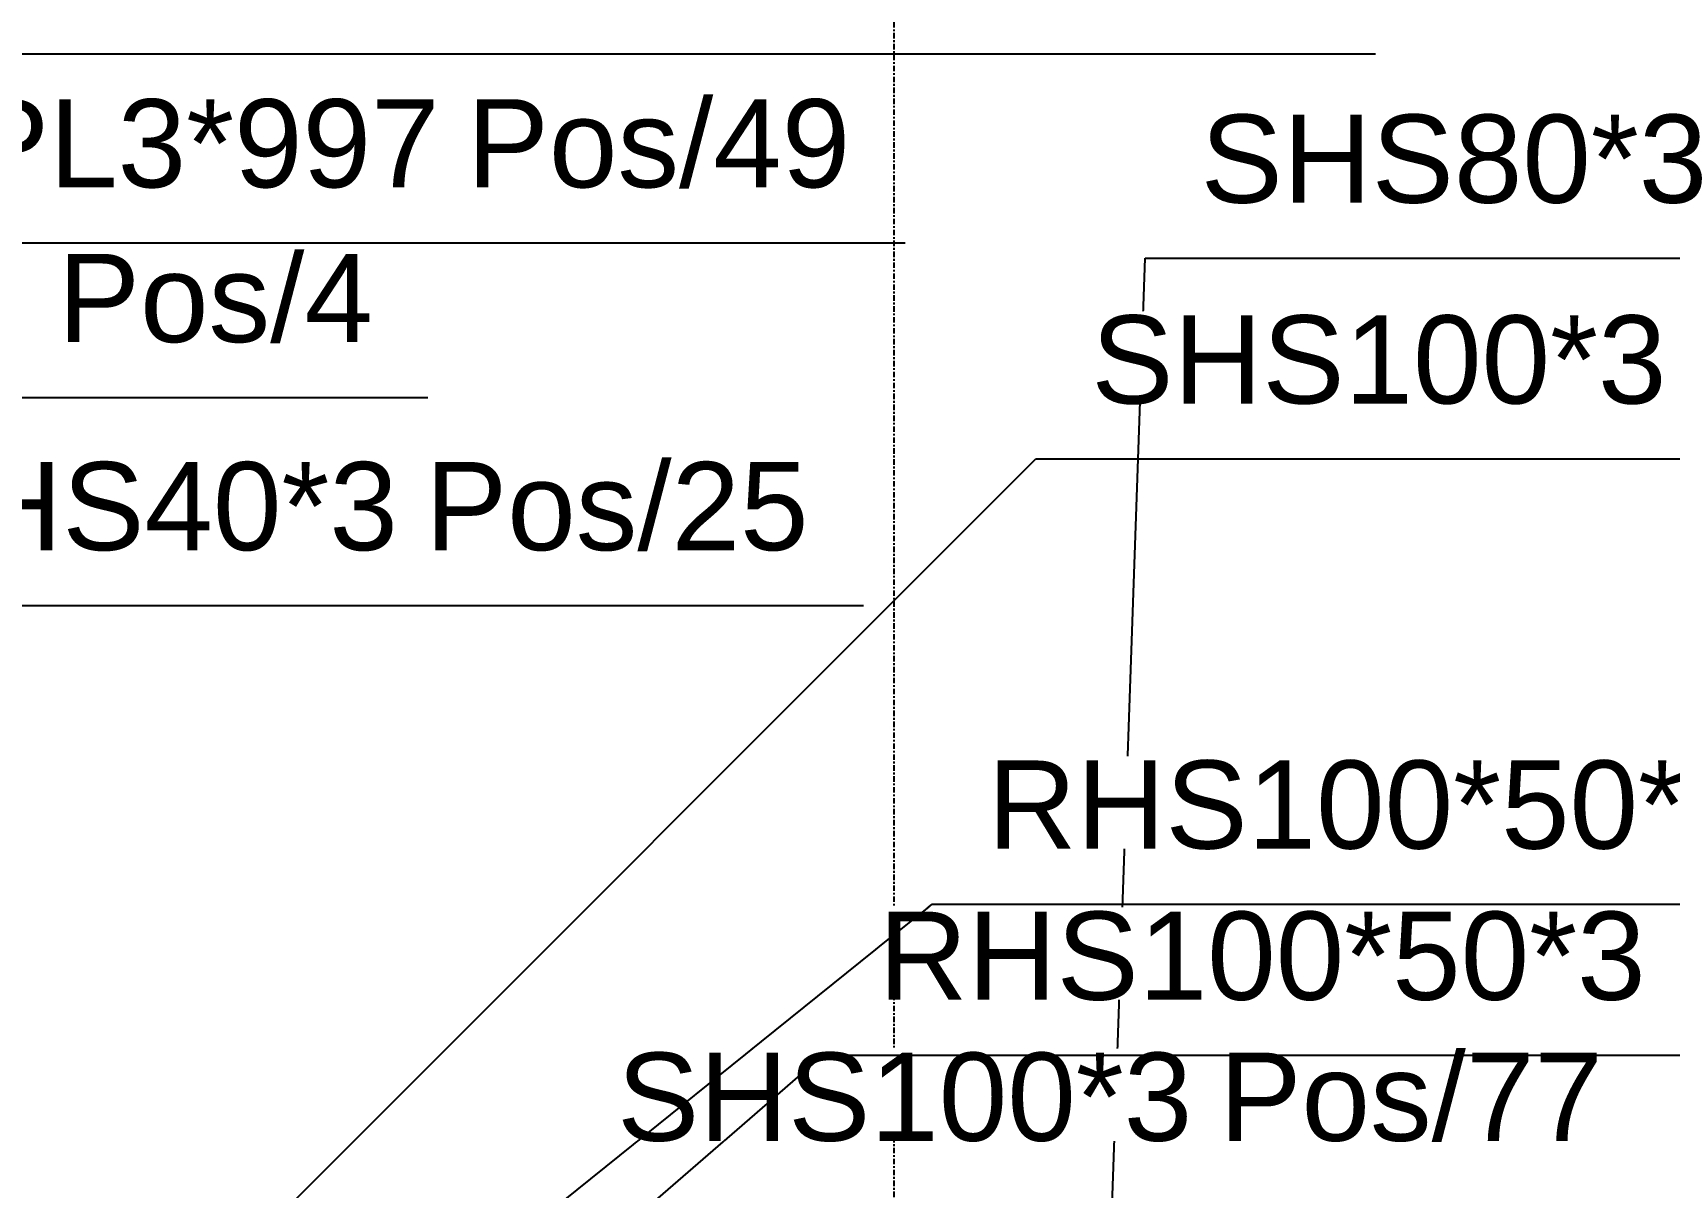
# Model space of a CAD drawing. Header units: millimetres. Extents: x -57554 to 16546, y 2142 to 98430.
# Drawn here: x 8099 to 8985, y 18878 to 19503 of the extents above; entities that cross this region are included whole.
import ezdxf

# ---------------------------------------------------------------- set-up
doc = ezdxf.new("R2010")
doc.units = ezdxf.units.MM
doc.linetypes.add('DXK_LINE_DOT3', pattern=[5.9187, 2.979, -0.9799, 0.9799, -0.9799])
doc.layers.add('S-Z2-A_TEXTUAL_ANNOTATION', color=7, linetype='Continuous')
doc.styles.add('Arial', font='ARIAL.TTF', dxfattribs={"height": 0.2})

msp = doc.modelspace()

# ---------------------------------------------------------------- linework, layer by layer
at = {"color": 1, "linetype": 'DXK_LINE_DOT3'}
msp.add_line((8565.15, 13818.04), (8565.15, 26818.04), dxfattribs=at)
at = {"layer": 'S-Z2-A_TEXTUAL_ANNOTATION'}
for p, q in [((8091.45, 19491.58), (8825.92, 19491.58)), ((8033.12, 19389.36), (8571.25, 19389.36)), ((8628.64, 17293.74), (8701.16, 19381.01)), ((8701.16, 19381.01), (9257.75, 19381.01)), ((7756.18, 19305.57), (8312.77, 19305.57)), ((7015.64, 17645.96), (8641.97, 19272.29)), ((8641.97, 19272.29), (9235.63, 19272.29)), ((7992.08, 19192.87), (8548.67, 19192.87))]:
    msp.add_line(p, q, dxfattribs=at)

# ---------------------------------------------------------------- wipeouts: each hides what was drawn before it
for points in [[(8318.78, 19419.36), (8318.78, 19469.36), (8063.12, 19469.36), (8063.12, 19419.36)], [(8541.25, 19419.36), (8541.25, 19469.36), (8333.78, 19469.36), (8333.78, 19419.36)], [(9005.28, 19411.01), (9005.28, 19461.01), (8731.16, 19461.01), (8731.16, 19411.01)], [(8948.81, 18903.04), (8948.81, 18953.04), (8741.34, 18953.04), (8741.34, 18903.04)]]:
    msp.add_wipeout(points).dxf.layer = 'S-Z2-A_TEXTUAL_ANNOTATION'

# ---------------------------------------------------------------- next in the draw order: texts
at = {"layer": 'S-Z2-A_TEXTUAL_ANNOTATION', "style": 'Arial'}
for s, p in [('PL3*997', (8063.12, 19419.36)), ('Pos/49', (8333.78, 19419.36)), ('SHS80*3', (8731.16, 19411.01)), ('Pos/77', (8741.34, 18903.04))]:
    msp.add_text(s, height=47.754, dxfattribs=at).set_placement(p)

# ---------------------------------------------------------------- next in the draw order: wipeouts: each hides what was drawn before it
for points in [[(8282.77, 19335.57), (8282.77, 19385.57), (8112.36, 19385.57), (8112.36, 19335.57)], [(8983.16, 19302.29), (8983.16, 19352.29), (8671.97, 19352.29), (8671.97, 19302.29)], [(8296.2, 19222.87), (8296.2, 19272.87), (8022.08, 19272.87), (8022.08, 19222.87)], [(8518.67, 19222.87), (8518.67, 19272.87), (8311.2, 19272.87), (8311.2, 19222.87)], [(9030.73, 19061.26), (9030.73, 19111.26), (8615.79, 19111.26), (8615.79, 19061.26)], [(8971.77, 18979.4), (8971.77, 19029.4), (8556.83, 19029.4), (8556.83, 18979.4)], [(8726.34, 18903.04), (8726.34, 18953.04), (8415.15, 18953.04), (8415.15, 18903.04)]]:
    msp.add_wipeout(points).dxf.layer = 'S-Z2-A_TEXTUAL_ANNOTATION'

# ---------------------------------------------------------------- next in the draw order: linework, layer by layer
at = {"layer": 'S-Z2-A_TEXTUAL_ANNOTATION'}
for p, q in [((6329.86, 17215.53), (8585.79, 19031.26)), ((8585.79, 19031.26), (9283.2, 19031.26)), ((6339.66, 17055.94), (8526.83, 18949.4)), ((8526.83, 18949.4), (9224.24, 18949.4))]:
    msp.add_line(p, q, dxfattribs=at)

# ---------------------------------------------------------------- next in the draw order: texts
at = {"layer": 'S-Z2-A_TEXTUAL_ANNOTATION', "style": 'Arial'}
for s, height, p in [('Pos/4', 47.754, (8112.36, 19335.57)), ('SHS100*3', 47.754, (8671.97, 19302.29)), ('SHS40*3', 47.754, (8022.08, 19222.87)), ('Pos/25', 47.754, (8311.2, 19222.87)), ('RHS100*50*3', 47.7539, (8615.79, 19061.26)), ('RHS100*50*3', 47.7539, (8556.83, 18979.4)), ('SHS100*3', 47.754, (8415.15, 18903.04))]:
    msp.add_text(s, height=height, dxfattribs=at).set_placement(p)

doc.saveas('drawing.dxf')
